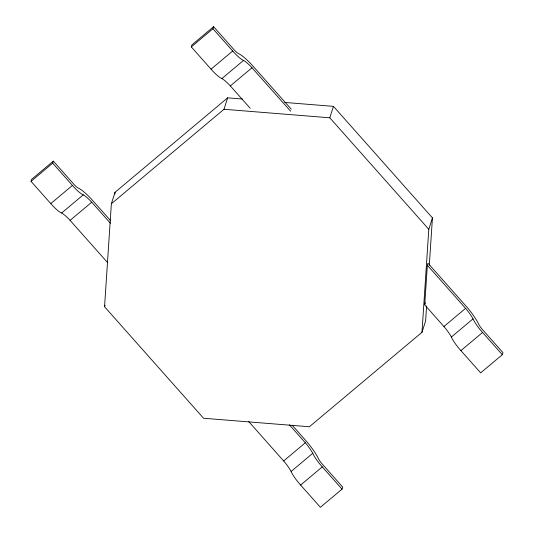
<?xml version="1.0" encoding="UTF-8"?>
<svg xmlns="http://www.w3.org/2000/svg" width="534" height="534" viewBox="0 0 534 534"><rect width="100%" height="100%" fill="white"/><g stroke="black" fill="none" stroke-linecap="round" stroke-linejoin="round"><path stroke-width="0.8" d="M426.619 305.915L425.631 320.867L421.98 332.295L309.36 426.766L203.547 418.249L104.557 306.736L111.366 203.748L115.017 192.313L227.638 97.842L242.516 99.044M114.91 193.976L115.017 192.313M421.98 332.295L428.795 229.306L432.44 217.872L333.45 106.366L284.675 102.435M427.347 265.244L424.724 304.854L444.602 327.289A17.969 3.785 50 0 1 451.023 336.373L451.63 337.601A16.287 3.431 50 0 0 460.054 349.657L480.667 372.859L502.32 354.696L502.975 352.654L482.476 329.571A7.603 1.602 50 0 1 478.544 323.944L477.389 321.668A26.653 5.614 50 0 0 467.871 308.198L427.994 263.202L427.347 265.244L466.262 309.119A17.969 3.785 50 0 1 472.677 318.204L473.284 319.432A16.287 3.431 50 0 0 481.715 331.494L502.32 354.696M429.309 265.218L432.44 217.872M107.554 262.554L69.413 219.634A17.969 3.785 50 0 0 62.124 213.28L61.263 212.852A16.287 3.431 50 0 1 51.631 204.569L31.025 181.346L31.68 179.304L53.333 161.141L73.825 184.23A7.603 1.602 50 0 0 78.324 188.095L79.933 188.943A26.653 5.614 50 0 1 90.747 198.368L110.685 220.742M31.025 181.346L52.686 163.177L53.333 161.141M104.557 306.736L105.044 305.214M250.192 108.255L229.68 85.2A17.969 3.785 50 0 0 222.391 78.838L221.53 78.411A16.287 3.431 50 0 1 211.898 70.128L191.292 46.912L191.946 44.869L213.607 26.7L234.099 49.789A7.603 1.602 50 0 0 238.591 53.654L240.207 54.501A26.653 5.614 50 0 1 251.013 63.926L291.284 109.203M191.292 46.912L212.953 28.743L213.607 26.7M111.366 203.748L223.993 109.276L227.638 97.842M428.795 229.306L329.798 117.794L333.45 106.366M248.697 421.54L284.335 461.73A17.969 3.785 50 0 1 290.75 470.814L291.357 472.036A16.287 3.431 50 0 0 299.788 484.098L320.393 507.3L342.054 489.131L342.708 487.088L322.209 464.013A7.603 1.602 50 0 1 318.277 458.386L317.123 456.109A26.653 5.614 50 0 0 307.604 442.639L292.211 425.224M424.944 304.173L425.378 302.811M50.783 203.601L72.444 185.438L73.285 186.399A16.287 3.431 50 0 0 82.924 194.683L83.785 195.11A17.969 3.785 50 0 1 91.067 201.472L110.478 223.285M211.057 69.166L232.711 50.997L233.558 51.958A16.287 3.431 50 0 0 243.19 60.249L244.051 60.676A17.969 3.785 50 0 1 251.34 67.03L290.583 111.185M61.65 212.993L83.304 194.823M221.917 78.551L243.577 60.382M70.087 220.355L91.748 202.186M230.361 85.914L252.015 67.745M283.681 460.942L305.335 442.779L305.989 443.56A17.969 3.785 50 0 1 312.41 452.645L313.017 453.873A16.287 3.431 50 0 0 321.448 465.928L342.054 489.131M443.948 326.508L465.608 308.338M291.11 471.462L312.77 453.299M451.384 337.027L473.037 318.858M300.635 485.046L322.296 466.876M460.909 350.604L482.562 332.435M223.993 109.276L329.798 117.794M212.953 28.743L232.711 50.997M289.408 424.837L305.335 442.779M52.686 163.177L72.444 185.438"/></g></svg>
